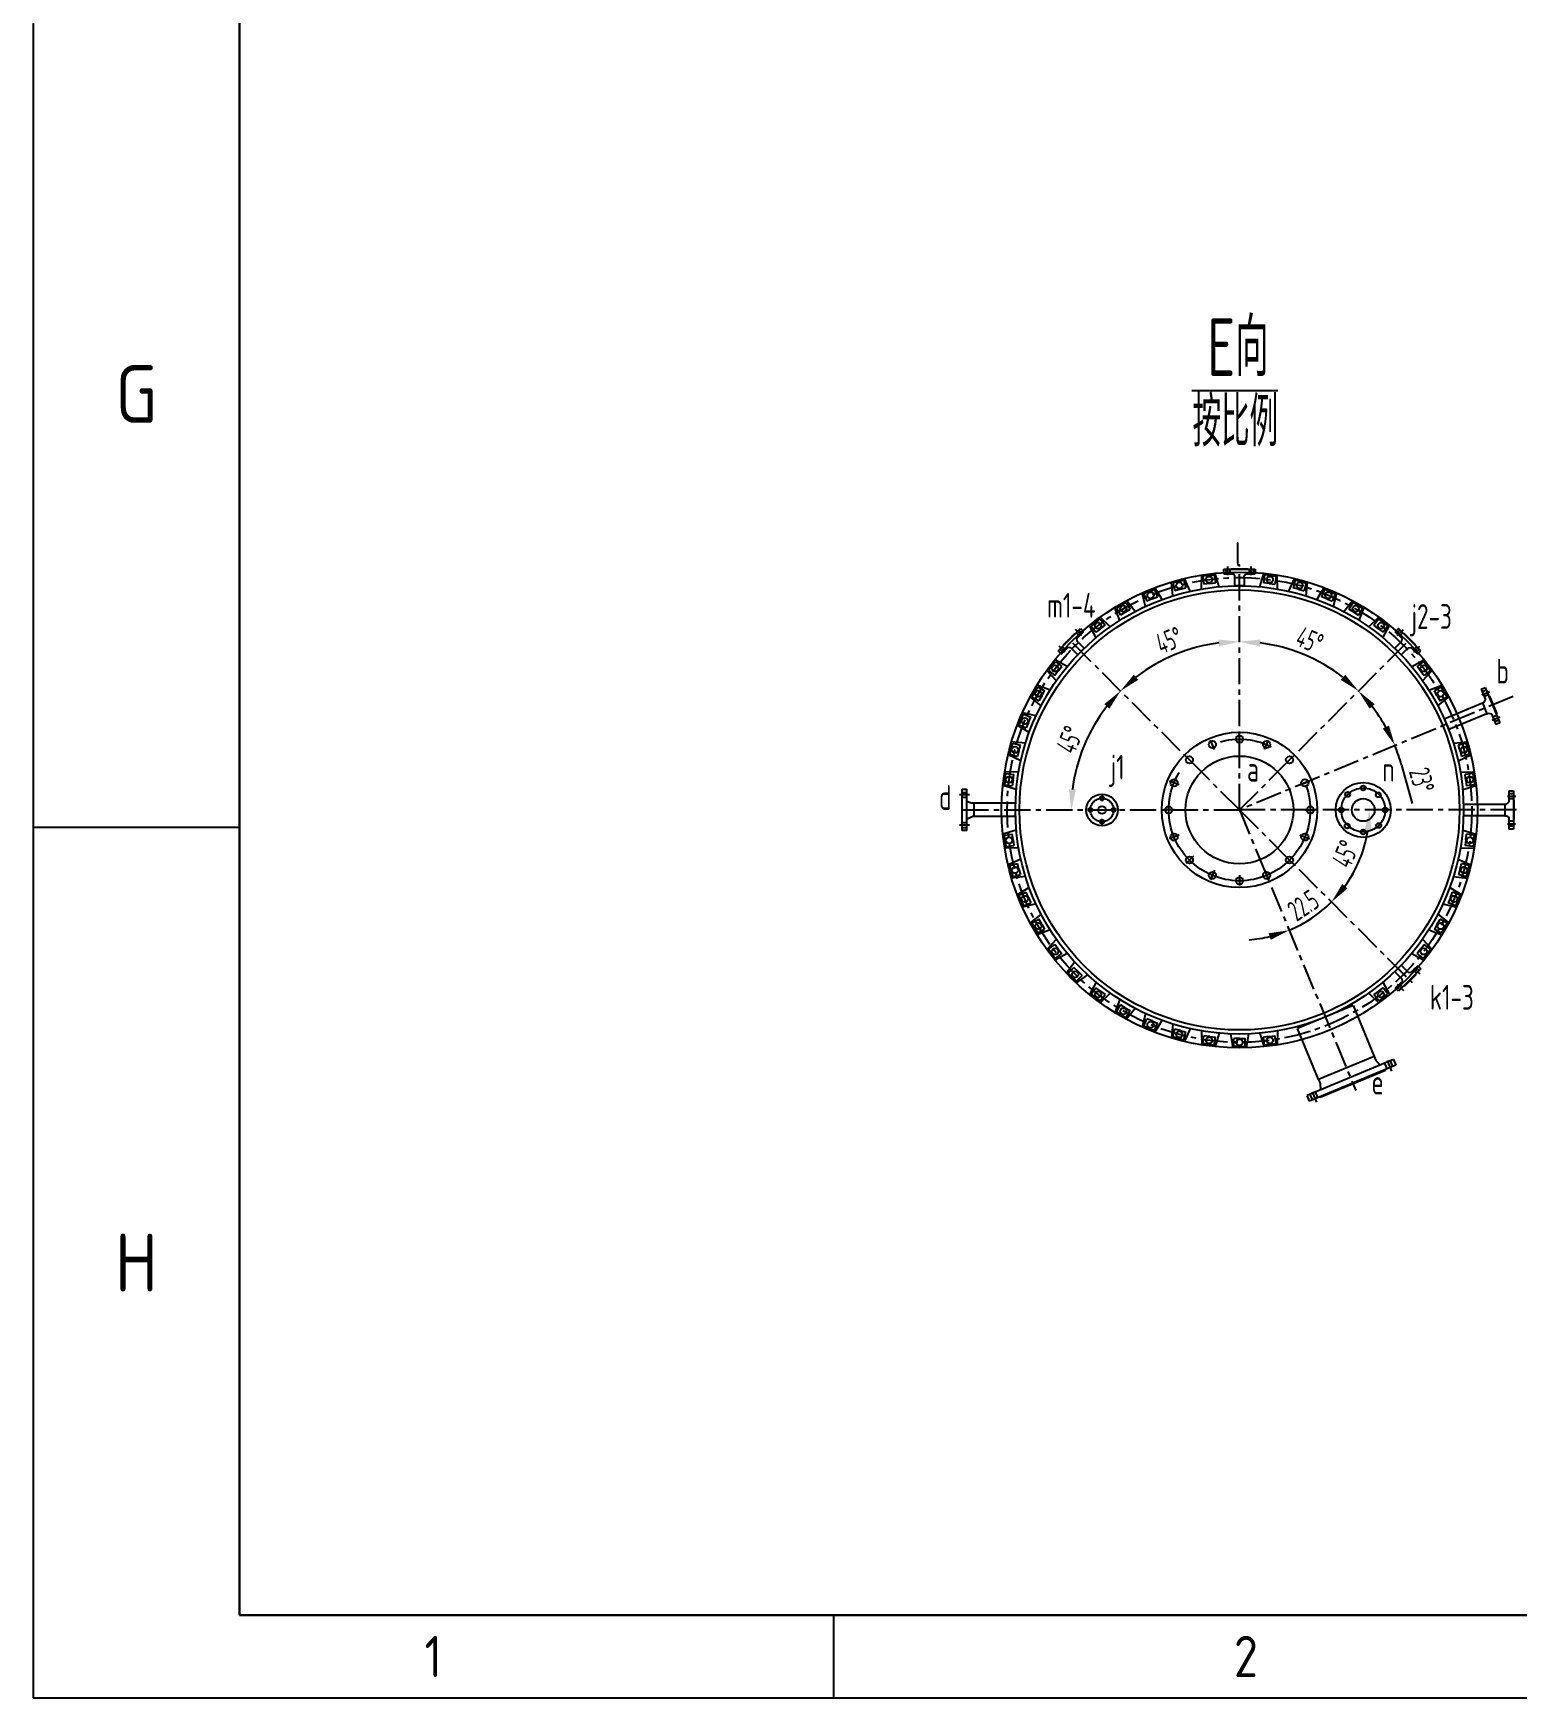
# Model space of a CAD drawing. Header units: millimetres. Extents: x -20118 to 11799, y -1891 to 39516.
# Drawn here: x -20118.3 to -19938.5, y 38675.5 to 38877.2 of the extents above; entities that cross this region are included whole.
import ezdxf

# ---------------------------------------------------------------- set-up
doc = ezdxf.new("R2010")
doc.units = ezdxf.units.MM
doc.linetypes.add('CENTER', pattern=[50.8, 31.75, -6.35, 6.35, -6.35])
doc.layers.add('1', color=130, linetype='Continuous')
doc.layers.add('点划线', color=20, linetype='CENTER')
doc.layers.add('内框', color=7, linetype='Continuous', lineweight=80)
doc.styles.add('10', font='gbenor.shx', dxfattribs={"height": 3, "bigfont": 'gbcbig.shx'})
doc.styles.add('6', font='gbenor.shx', dxfattribs={"width": 0.8, "height": 6, "bigfont": 'gbcbig.shx'})
doc.styles.add('7', font='gbenor.shx', dxfattribs={"width": 0.8, "height": 7, "bigfont": 'gbcbig.shx'})
doc.styles.get("Standard").update_dxf_attribs({"font": 'gbenor.shx', "width": 0.7, "bigfont": 'gbcbig.shx'})
doc.styles.add('表中的文字3', font='gbenor.shx', dxfattribs={"width": 0.8, "height": 3, "bigfont": 'gbcbig.shx'})
doc.dimstyles.new('NUBT3', dxfattribs={"dimtxt": 2.5, "dimasz": 2.5, "dimexe": 1.25, "dimexo": 0.625, "dimtad": 1, "dimdec": 1, "dimlfac": 10, "dimtxsty": 'Standard', "dimcen": 2.5, "dimadec": 0, "dimazin": 0, "dimtfac": 1, "dimtdec": 1, "dimtmove": 0, "dimatfit": 3, "dimfxl": 1, "dimarcsym": 0})

# ---------------------------------------------------------------- blocks, each defined once
blk = doc.blocks.new('*D185')
at = {"layer": '1', "color": 0, "lineweight": -2, "transparency": 16777216}
blk.add_arc((-19972.08, 38783.05), 20.39, 142.0284, 172.9716, dxfattribs=at)
at = {"layer": '1', "color": 0, "transparency": 16777216}
for points in [[(-19988.46, 38795.87), (-19987.84, 38795.32), (-19986.5, 38797.47)], [(-19991.9, 38785.52), (-19992.73, 38785.57), (-19992.47, 38783.05)]]:
    blk.add_solid(points, dxfattribs=at)
at = {"layer": 'Defpoints', "color": 0, "transparency": 16777216}
for p in [(-19992.65, 38803.62), (-19989.74, 38793.24), (-20005.67, 38783.05), (-19972.08, 38783.05), (-19972.08, 38783.05)]:
    blk.add_point(p, dxfattribs=at)
at = {"layer": '1', "color": 0, "transparency": 16777216, "insert": (-19992.65, 38791.57), "char_height": 2.5, "attachment_point": 5, "rotation": 67.5}
blk.add_mtext('45°', dxfattribs=at)
blk = doc.blocks.new('*D186')
at = {"layer": '1', "color": 0, "lineweight": -2, "transparency": 16777216}
blk.add_arc((-19972.08, 38783.05), 20.39, 97.0284, 127.9716, dxfattribs=at)
at = {"layer": '1', "color": 0, "transparency": 16777216}
for points in [[(-19974.6, 38803.7), (-19974.55, 38802.87), (-19972.08, 38803.44)], [(-19984.35, 38798.81), (-19984.9, 38799.43), (-19986.5, 38797.47)]]:
    blk.add_solid(points, dxfattribs=at)
at = {"layer": 'Defpoints', "color": 0, "transparency": 16777216}
for p in [(-19972.08, 38812.15), (-19992.65, 38803.62), (-19977.35, 38802.74), (-19972.08, 38783.05), (-19972.08, 38783.05)]:
    blk.add_point(p, dxfattribs=at)
at = {"layer": '1', "color": 0, "transparency": 16777216, "insert": (-19980.6, 38803.62), "char_height": 2.5, "attachment_point": 5, "rotation": 22.5}
blk.add_mtext('45°', dxfattribs=at)
blk = doc.blocks.new('*D187')
at = {"layer": '1', "color": 0, "lineweight": -2, "transparency": 16777216}
for start, end in [(324.0907, 333.1814), (292.5, 315), (274.3186, 283.4093)]:
    blk.add_arc((-19972.08, 38783.05), 15.77, start, end, dxfattribs=at)
at = {"layer": '1', "color": 0, "transparency": 16777216}
for points in [[(-19958.98, 38773.52), (-19959.62, 38774.07), (-19960.92, 38771.89)], [(-19968.55, 38768.1), (-19968.29, 38767.31), (-19966.04, 38768.47)]]:
    blk.add_solid(points, dxfattribs=at)
at = {"layer": 'Defpoints', "color": 0, "transparency": 16777216}
for p in [(-19972.08, 38783.05), (-19972.08, 38783.05), (-19964.19, 38769.39), (-19951.5, 38762.47), (-19957.98, 38749.03)]:
    blk.add_point(p, dxfattribs=at)
at = {"layer": '1', "color": 0, "transparency": 16777216, "insert": (-19964.35, 38771.49), "char_height": 2.5, "attachment_point": 5, "rotation": 33.75}
blk.add_mtext('22.5', dxfattribs=at)
blk = doc.blocks.new('*D188')
at = {"layer": '1', "color": 0, "lineweight": -2, "transparency": 16777216}
blk.add_arc((-19972.08, 38783.05), 15.77, 324.0907, 350.9093, dxfattribs=at)
at = {"layer": '1', "color": 0, "transparency": 16777216}
for points in [[(-19956.92, 38780.59), (-19956.09, 38780.52), (-19956.3, 38783.05)], [(-19958.98, 38773.52), (-19959.62, 38774.07), (-19960.92, 38771.89)]]:
    blk.add_solid(points, dxfattribs=at)
at = {"layer": 'Defpoints', "color": 0, "transparency": 16777216}
for p in [(-19972.08, 38783.05), (-19972.08, 38783.05), (-19938.48, 38783.05), (-19958.42, 38775.16), (-19951.5, 38762.47)]:
    blk.add_point(p, dxfattribs=at)
at = {"layer": '1', "color": 0, "transparency": 16777216, "insert": (-19959.24, 38777.73), "char_height": 2.5, "attachment_point": 5, "rotation": 67.5}
blk.add_mtext('45°', dxfattribs=at)
blk = doc.blocks.new('*D189')
at = {"layer": '1', "color": 0, "lineweight": -2, "transparency": 16777216}
blk.add_arc((-19972.08, 38783.05), 20.39, 52.0284, 82.9716, dxfattribs=at)
at = {"layer": '1', "color": 0, "transparency": 16777216}
for points in [[(-19969.61, 38802.87), (-19969.55, 38803.7), (-19972.08, 38803.44)], [(-19959.25, 38799.43), (-19959.8, 38798.81), (-19957.66, 38797.47)]]:
    blk.add_solid(points, dxfattribs=at)
at = {"layer": 'Defpoints', "color": 0, "transparency": 16777216}
for p in [(-19972.08, 38812.15), (-19951.5, 38803.62), (-19961.88, 38800.71), (-19972.08, 38783.05), (-19972.08, 38783.05)]:
    blk.add_point(p, dxfattribs=at)
at = {"layer": '1', "color": 0, "transparency": 16777216, "insert": (-19963.55, 38803.62), "char_height": 2.5, "attachment_point": 5, "rotation": 337.5}
blk.add_mtext('45°', dxfattribs=at)
blk = doc.blocks.new('*D190')
at = {"layer": '1', "color": 0, "lineweight": -2, "transparency": 16777216}
blk.add_line((-19952.42, 38788.49), (-19951.13, 38783.82), dxfattribs=at)
for start, end in [(29.5284, 37.9716), (15.4716, 22.5)]:
    blk.add_arc((-19972.08, 38783.05), 20.39, start, end, dxfattribs=at)
at = {"layer": '1', "color": 0, "transparency": 16777216}
for points in [[(-19956.31, 38795.32), (-19955.69, 38795.87), (-19957.66, 38797.47)], [(-19953.96, 38793.28), (-19954.71, 38792.91), (-19953.23, 38790.85)]]:
    blk.add_solid(points, dxfattribs=at)
at = {"layer": 'Defpoints', "color": 0, "transparency": 16777216}
for p in [(-19951.5, 38803.62), (-19938.91, 38796.78), (-19955.9, 38795.46), (-19972.08, 38783.05), (-19972.08, 38783.05)]:
    blk.add_point(p, dxfattribs=at)
at = {"layer": '1', "color": 0, "transparency": 16777216, "insert": (-19949.97, 38786.65), "char_height": 2.5, "attachment_point": 5, "rotation": 285.4716}
blk.add_mtext('23°', dxfattribs=at)

msp = doc.modelspace()

# ---------------------------------------------------------------- linework, layer by layer
for p, q in [((-20118.2964, 39516.4563), (-20118.2964, 38675.4563)), ((-19977.8601, 38833.8773), (-19967.4146, 38833.8773)), ((-19980.1534, 38808.9843), (-19980.3241, 38810.6685)), ((-19979.4907, 38810.7201), (-19980.162, 38810.5402)), ((-19980.162, 38810.5402), (-19979.9118, 38809.6065)), ((-19979.4907, 38810.7201), (-19978.8193, 38810.9)), ((-19978.8193, 38810.9), (-19978.5691, 38809.9663)), ((-19978.0488, 38809.5482), (-19978.7431, 38811.0921)), ((-19976.6987, 38809.8167), (-19976.6481, 38811.5088)), ((-19975.8151, 38811.4512), (-19976.5042, 38811.3605)), ((-19976.5042, 38811.3605), (-19976.378, 38810.4021)), ((-19975.6889, 38810.4928), (-19976.378, 38810.4021)), ((-19975.8151, 38811.4512), (-19975.126, 38811.5419)), ((-19975.6889, 38810.4928), (-19974.9998, 38810.5835)), ((-19975.126, 38811.5419), (-19974.9998, 38810.5835)), ((-19974.5385, 38810.1011), (-19975.0254, 38811.7225)), ((-19973.9922, 38811.6797), (-19973.9922, 38812.213)), ((-19973.9922, 38812.213), (-19970.1588, 38812.213)), ((-19973.9922, 38811.6797), (-19972.8422, 38811.6797)), ((-19973.7255, 38812.213), (-19973.7255, 38811.6797)), ((-19973.2588, 38812.213), (-19973.2588, 38811.6797)), ((-19973.0755, 38812.213), (-19973.0755, 38812.2797)), ((-19973.0755, 38812.2797), (-19971.0755, 38812.2797)), ((-19972.6372, 38811.413), (-19972.8422, 38811.6797)), ((-19972.6372, 38811.213), (-19972.6372, 38811.413)), ((-19972.6372, 38810.213), (-19972.6372, 38811.213)), ((-19972.6372, 38811.213), (-19971.5138, 38811.213)), ((-19971.5138, 38811.413), (-19971.3088, 38811.6797)), ((-19971.5138, 38811.213), (-19971.5138, 38811.413)), ((-19971.5138, 38811.213), (-19971.5138, 38810.213)), ((-19971.3088, 38811.6797), (-19970.1588, 38811.6797)), ((-19971.0755, 38812.2797), (-19971.0755, 38812.213)), ((-19970.8922, 38812.213), (-19970.8922, 38811.6797)), ((-19970.4255, 38812.213), (-19970.4255, 38811.6797)), ((-19970.1588, 38812.213), (-19970.1588, 38811.6797)), ((-19969.6125, 38810.1011), (-19969.1256, 38811.7225)), ((-19969.025, 38811.5419), (-19969.1512, 38810.5835)), ((-19968.4621, 38810.4928), (-19969.1512, 38810.5835)), ((-19968.3359, 38811.4512), (-19969.025, 38811.5419)), ((-19968.4621, 38810.4928), (-19967.773, 38810.4021)), ((-19968.3359, 38811.4512), (-19967.6468, 38811.3605)), ((-19967.6468, 38811.3605), (-19967.773, 38810.4021)), ((-19967.4523, 38809.8167), (-19967.5029, 38811.5088)), ((-19966.1022, 38809.5482), (-19965.4079, 38811.0921)), ((-19965.3317, 38810.9), (-19965.5819, 38809.9663)), ((-19964.6603, 38810.7201), (-19965.3317, 38810.9)), ((-19964.6603, 38810.7201), (-19963.989, 38810.5402)), ((-19963.989, 38810.5402), (-19964.2392, 38809.6065)), ((-19963.9976, 38808.9843), (-19963.827, 38810.6685)), ((-19984.7045, 38807.0991), (-19985.7747, 38808.4108)), ((-19983.4698, 38807.708), (-19983.8589, 38809.3555)), ((-19983.0394, 38809.5155), (-19983.6815, 38809.2495)), ((-19983.6815, 38809.2495), (-19983.3116, 38808.3564)), ((-19982.6695, 38808.6224), (-19983.3116, 38808.3564)), ((-19983.0394, 38809.5155), (-19982.3973, 38809.7815)), ((-19982.6695, 38808.6224), (-19982.0273, 38808.8884)), ((-19982.3973, 38809.7815), (-19982.0273, 38808.8884)), ((-19981.4569, 38808.5418), (-19982.3468, 38809.9819)), ((-19979.2405, 38809.7864), (-19979.9118, 38809.6065)), ((-19979.2405, 38809.7864), (-19978.5691, 38809.9663)), ((-19971.5138, 38810.213), (-19972.6372, 38810.213)), ((-19964.9105, 38809.7864), (-19965.5819, 38809.9663)), ((-19964.9105, 38809.7864), (-19964.2392, 38809.6065)), ((-19962.6941, 38808.5418), (-19961.8042, 38809.9819)), ((-19961.7538, 38809.7815), (-19962.1237, 38808.8884)), ((-19961.4816, 38808.6224), (-19962.1237, 38808.8884)), ((-19961.1116, 38809.5155), (-19961.7538, 38809.7815)), ((-19961.4816, 38808.6224), (-19960.8394, 38808.3564)), ((-19961.1116, 38809.5155), (-19960.4695, 38809.2495)), ((-19960.4695, 38809.2495), (-19960.8394, 38808.3564)), ((-19960.6812, 38807.708), (-19960.2921, 38809.3555)), ((-19959.4465, 38807.0991), (-19958.3763, 38808.4108)), ((-19987.736, 38805.2449), (-19988.9682, 38806.4057)), ((-19986.5914, 38806.0097), (-19987.1921, 38807.5924)), ((-19986.4005, 38807.858), (-19987.0024, 38807.5104)), ((-19987.0024, 38807.5104), (-19986.5191, 38806.6733)), ((-19985.9172, 38807.0208), (-19986.5191, 38806.6733)), ((-19986.4005, 38807.858), (-19985.7986, 38808.2055)), ((-19985.9172, 38807.0208), (-19985.3153, 38807.3683)), ((-19985.7986, 38808.2055), (-19985.3153, 38807.3683)), ((-19958.3524, 38808.2055), (-19958.8358, 38807.3683)), ((-19958.2338, 38807.0208), (-19958.8358, 38807.3683)), ((-19957.7505, 38807.858), (-19958.3524, 38808.2055)), ((-19958.2338, 38807.0208), (-19957.6319, 38806.6733)), ((-19957.7505, 38807.858), (-19957.1486, 38807.5104)), ((-19957.1486, 38807.5104), (-19957.6319, 38806.6733)), ((-19957.5597, 38806.0097), (-19956.9589, 38807.5924)), ((-19956.4151, 38805.2449), (-19955.1828, 38806.4057)), ((-19994.0547, 38802.315), (-19991.3442, 38805.0256)), ((-19993.4537, 38803.0103), (-19992.0395, 38804.4245)), ((-19992.0395, 38804.4245), (-19991.9924, 38804.3774)), ((-19991.8627, 38804.507), (-19991.4856, 38804.1299)), ((-19991.7802, 38803.8353), (-19990.967, 38804.6484)), ((-19991.5327, 38804.837), (-19991.1556, 38804.4599)), ((-19991.3442, 38805.0256), (-19990.967, 38804.6484)), ((-19989.4645, 38803.9186), (-19990.2667, 38805.4093)), ((-19989.5165, 38805.7759), (-19990.0679, 38805.3528)), ((-19990.0679, 38805.3528), (-19989.4795, 38804.5859)), ((-19989.5165, 38805.7759), (-19988.9651, 38806.199)), ((-19988.9281, 38805.009), (-19989.4795, 38804.5859)), ((-19988.9651, 38806.199), (-19988.3766, 38805.4321)), ((-19988.9281, 38805.009), (-19988.3766, 38805.4321)), ((-19955.1859, 38806.199), (-19955.7744, 38805.4321)), ((-19955.223, 38805.009), (-19955.7744, 38805.4321)), ((-19955.223, 38805.009), (-19954.6716, 38804.5859)), ((-19954.6345, 38805.7759), (-19955.1859, 38806.199)), ((-19954.6865, 38803.9186), (-19953.8843, 38805.4093)), ((-19954.0831, 38805.3528), (-19954.6716, 38804.5859)), ((-19954.6345, 38805.7759), (-19954.0831, 38805.3528)), ((-19952.8068, 38805.0256), (-19953.184, 38804.6484)), ((-19952.3708, 38803.8353), (-19953.184, 38804.6484)), ((-19952.6183, 38804.837), (-19952.9954, 38804.4599)), ((-19950.0963, 38802.315), (-19952.8068, 38805.0256)), ((-19952.2883, 38804.507), (-19952.6654, 38804.1299)), ((-19952.1115, 38804.4245), (-19952.1587, 38804.3774)), ((-19950.6973, 38803.0103), (-19952.1115, 38804.4245)), ((-19993.6776, 38801.9379), (-19994.0547, 38802.315)), ((-19993.8662, 38802.5035), (-19993.4891, 38802.1264)), ((-19993.6776, 38801.9379), (-19992.8644, 38802.751)), ((-19993.5362, 38802.8335), (-19993.1591, 38802.4564)), ((-19993.4066, 38802.9632), (-19993.4537, 38803.0103)), ((-19992.5309, 38802.7074), (-19992.8644, 38802.751)), ((-19992.3895, 38802.566), (-19992.5309, 38802.7074)), ((-19992.3895, 38802.566), (-19991.5952, 38803.3603)), ((-19991.6824, 38801.8589), (-19992.3895, 38802.566)), ((-19991.7366, 38803.5017), (-19991.7802, 38803.8353)), ((-19991.5952, 38803.3603), (-19991.7366, 38803.5017)), ((-19990.8881, 38802.6532), (-19991.6824, 38801.8589)), ((-19991.5952, 38803.3603), (-19990.8881, 38802.6532)), ((-19952.5558, 38803.3603), (-19953.2629, 38802.6532)), ((-19953.2629, 38802.6532), (-19952.4686, 38801.8589)), ((-19952.5558, 38803.3603), (-19952.4144, 38803.5017)), ((-19951.7615, 38802.566), (-19952.5558, 38803.3603)), ((-19952.4686, 38801.8589), (-19951.7615, 38802.566)), ((-19952.4144, 38803.5017), (-19952.3708, 38803.8353)), ((-19951.7615, 38802.566), (-19951.6201, 38802.7074)), ((-19951.6201, 38802.7074), (-19951.2866, 38802.751)), ((-19950.4734, 38801.9379), (-19951.2866, 38802.751)), ((-19950.6148, 38802.8335), (-19950.9919, 38802.4564)), ((-19950.7445, 38802.9632), (-19950.6973, 38803.0103)), ((-19950.2848, 38802.5035), (-19950.662, 38802.1264)), ((-19950.4734, 38801.9379), (-19950.0963, 38802.315)), ((-19994.8051, 38800.4873), (-19995.2282, 38799.9359)), ((-19994.8051, 38800.4873), (-19994.382, 38801.0387)), ((-19992.9478, 38800.4353), (-19994.4385, 38801.2375)), ((-19994.382, 38801.0387), (-19993.6151, 38800.4503)), ((-19994.0382, 38799.8989), (-19993.6151, 38800.4503)), ((-19951.2033, 38800.4353), (-19949.7125, 38801.2375)), ((-19949.769, 38801.0387), (-19950.536, 38800.4503)), ((-19950.1128, 38799.8989), (-19950.536, 38800.4503)), ((-19949.3459, 38800.4873), (-19949.769, 38801.0387)), ((-19949.3459, 38800.4873), (-19948.9228, 38799.9359)), ((-19994.2741, 38798.7068), (-19995.4348, 38799.9391)), ((-19995.2282, 38799.9359), (-19994.4613, 38799.3475)), ((-19994.0382, 38799.8989), (-19994.4613, 38799.3475)), ((-19950.1128, 38799.8989), (-19949.6897, 38799.3475)), ((-19949.8769, 38798.7068), (-19948.7162, 38799.9391)), ((-19948.9228, 38799.9359), (-19949.6897, 38799.3475)), ((-19996.1283, 38795.6753), (-19997.4399, 38796.7455)), ((-19996.8871, 38797.3713), (-19997.2347, 38796.7694)), ((-19997.2347, 38796.7694), (-19996.3975, 38796.2861)), ((-19996.8871, 38797.3713), (-19996.5396, 38797.9732)), ((-19995.0389, 38797.5622), (-19996.6216, 38798.163)), ((-19996.5396, 38797.9732), (-19995.7025, 38797.4899)), ((-19996.05, 38796.888), (-19996.3975, 38796.2861)), ((-19996.05, 38796.888), (-19995.7025, 38797.4899)), ((-19949.1121, 38797.5622), (-19947.5294, 38798.163)), ((-19947.6114, 38797.9732), (-19948.4486, 38797.4899)), ((-19948.101, 38796.888), (-19948.4486, 38797.4899)), ((-19948.101, 38796.888), (-19947.7535, 38796.2861)), ((-19948.0227, 38795.6753), (-19946.7111, 38796.7455)), ((-19946.9164, 38796.7694), (-19947.7535, 38796.2861)), ((-19947.2639, 38797.3713), (-19947.6114, 38797.9732)), ((-19947.2639, 38797.3713), (-19946.9164, 38796.7694)), ((-19942.7884, 38797.703), (-19942.2956, 38797.9071)), ((-19942.7884, 38797.703), (-19942.2526, 38796.4096)), ((-19942.1553, 38797.5684), (-19942.6481, 38797.3643)), ((-19942.443, 38796.0854), (-19942.2526, 38796.4096)), ((-19941.9257, 38797.0141), (-19942.4184, 38796.81)), ((-19942.2956, 38797.9071), (-19940.5098, 38793.5957)), ((-19941.8492, 38796.8293), (-19941.7876, 38796.8548)), ((-19941.7876, 38796.8548), (-19940.8947, 38794.6991)), ((-19998.5447, 38794.0102), (-19998.2787, 38794.6523)), ((-19996.7372, 38794.4407), (-19998.3847, 38794.8297)), ((-19998.2787, 38794.6523), (-19997.3856, 38794.2824)), ((-19997.6516, 38793.6403), (-19997.3856, 38794.2824)), ((-19947.2472, 38794.0954), (-19942.6278, 38796.0089)), ((-19942.087, 38794.7031), (-19946.7064, 38792.7897)), ((-19942.6278, 38796.0089), (-19942.443, 38796.0854)), ((-19942.6278, 38796.0089), (-19942.087, 38794.7031)), ((-19942.087, 38794.7031), (-19941.9022, 38794.7796)), ((-19941.9022, 38794.7796), (-19941.5383, 38794.685)), ((-19941.5383, 38794.685), (-19941.0025, 38793.3916)), ((-19940.8797, 38794.4888), (-19941.3724, 38794.2847)), ((-19940.8947, 38794.6991), (-19940.9562, 38794.6736)), ((-19997.5709, 38792.4277), (-19999.0111, 38793.3176)), ((-19998.5447, 38794.0102), (-19998.8106, 38793.3681)), ((-19998.8106, 38793.3681), (-19997.9176, 38792.9982)), ((-19997.6516, 38793.6403), (-19997.9176, 38792.9982)), ((-19972.0755, 38790.9588), (-19972.0755, 38792.2129)), ((-19947.2472, 38794.0954), (-19946.7064, 38792.7897)), ((-19940.6501, 38793.9345), (-19941.1428, 38793.7304)), ((-19940.5098, 38793.5957), (-19941.0025, 38793.3916)), ((-19999.7493, 38790.4615), (-19999.9292, 38789.7901)), ((-19999.7493, 38790.4615), (-19999.5694, 38791.1328)), ((-19998.0134, 38791.1242), (-19999.6977, 38791.2949)), ((-19999.5694, 38791.1328), (-19998.6357, 38790.8827)), ((-19998.8156, 38790.2113), (-19998.9954, 38789.54)), ((-19998.8156, 38790.2113), (-19998.6357, 38790.8827)), ((-19946.1376, 38791.1242), (-19944.4533, 38791.2949)), ((-19944.5816, 38791.1328), (-19945.5154, 38790.8827)), ((-19945.3355, 38790.2113), (-19945.5154, 38790.8827)), ((-19945.3355, 38790.2113), (-19945.1556, 38789.54)), ((-19944.4017, 38790.4615), (-19944.5816, 38791.1328)), ((-19944.4017, 38790.4615), (-19944.2218, 38789.7901)), ((-19998.5773, 38789.0197), (-20000.1213, 38789.714)), ((-19999.9292, 38789.7901), (-19998.9954, 38789.54)), ((-19945.5737, 38789.0197), (-19944.0297, 38789.714)), ((-19944.2218, 38789.7901), (-19945.1556, 38789.54)), ((-20000.4804, 38786.7859), (-20000.5711, 38786.0968)), ((-19998.8459, 38787.6695), (-20000.538, 38787.6189)), ((-20000.4804, 38786.7859), (-20000.3897, 38787.475)), ((-20000.3897, 38787.475), (-19999.4313, 38787.3488)), ((-19999.522, 38786.6597), (-19999.6127, 38785.9706)), ((-19999.522, 38786.6597), (-19999.4313, 38787.3488)), ((-19945.3051, 38787.6695), (-19943.613, 38787.6189)), ((-19943.7613, 38787.475), (-19944.7197, 38787.3488)), ((-19944.629, 38786.6597), (-19944.7197, 38787.3488)), ((-19944.629, 38786.6597), (-19944.5383, 38785.9706)), ((-19943.6706, 38786.7859), (-19943.7613, 38787.475)), ((-19943.6706, 38786.7859), (-19943.5799, 38786.0968)), ((-20005.6755, 38784.3797), (-20005.7422, 38784.3797)), ((-20005.7422, 38784.3797), (-20005.7422, 38781.713)), ((-20005.6755, 38780.5463), (-20005.6755, 38785.5463)), ((-20005.6755, 38785.5463), (-20005.1422, 38785.5463)), ((-20005.6755, 38785.1797), (-20005.1422, 38785.1797)), ((-20005.6755, 38784.5797), (-20005.1422, 38784.5797)), ((-20005.1422, 38780.5463), (-20005.1422, 38785.5463)), ((-20005.1422, 38784.113), (-20004.4755, 38783.8513)), ((-19999.1303, 38785.5094), (-20000.7517, 38785.9962)), ((-20000.5711, 38786.0968), (-19999.6127, 38785.9706)), ((-19988.7422, 38784.7963), (-19988.7422, 38784.1297)), ((-19945.0207, 38785.5094), (-19943.3994, 38785.9962)), ((-19943.5799, 38786.0968), (-19944.5383, 38785.9706)), ((-19939.4088, 38785.3797), (-19939.4088, 38783.9797)), ((-19939.4088, 38785.3797), (-19938.8755, 38785.3797)), ((-19938.8755, 38785.013), (-19939.4088, 38785.013)), ((-19938.8755, 38784.413), (-19939.4088, 38784.413)), ((-19938.8755, 38785.3797), (-19938.8755, 38780.713)), ((-19938.8755, 38784.213), (-19938.8088, 38784.213)), ((-19938.8088, 38784.213), (-19938.8088, 38781.8797)), ((-20005.1422, 38781.9797), (-20004.4755, 38782.2413)), ((-20004.2422, 38783.8513), (-20004.4755, 38783.8513)), ((-20004.2422, 38782.2413), (-20004.4755, 38782.2413)), ((-19999.2422, 38783.8513), (-20004.2422, 38783.8513)), ((-20004.2422, 38782.2413), (-20004.2422, 38783.8513)), ((-19999.2422, 38782.2413), (-20004.2422, 38782.2413)), ((-19990.4922, 38783.0463), (-19989.8255, 38783.0463)), ((-19986.9922, 38783.0463), (-19987.6588, 38783.0463)), ((-19944.9088, 38783.753), (-19939.9088, 38783.753)), ((-19939.9088, 38782.3397), (-19944.9088, 38782.3397)), ((-19939.9088, 38783.753), (-19939.7088, 38783.753)), ((-19939.9088, 38783.753), (-19939.9088, 38782.3397)), ((-19939.9088, 38782.3397), (-19939.7088, 38782.3397)), ((-19939.7088, 38783.753), (-19939.4088, 38783.9797)), ((-19939.7088, 38782.3397), (-19939.4088, 38782.113)), ((-19939.4088, 38782.113), (-19939.4088, 38780.713)), ((-20005.7422, 38781.713), (-20005.6755, 38781.713)), ((-20005.6755, 38781.513), (-20005.1422, 38781.513)), ((-20005.6755, 38780.913), (-20005.1422, 38780.913)), ((-20005.1422, 38780.5463), (-20005.6755, 38780.5463)), ((-19999.1303, 38780.5833), (-20000.7517, 38780.0965)), ((-20000.5711, 38779.9958), (-19999.6127, 38780.122)), ((-19999.522, 38779.4329), (-19999.6127, 38780.122)), ((-19988.7422, 38781.2963), (-19988.7422, 38781.963)), ((-19945.0207, 38780.5833), (-19943.3994, 38780.0965)), ((-19944.629, 38779.4329), (-19944.5383, 38780.122)), ((-19943.5799, 38779.9958), (-19944.5383, 38780.122)), ((-19938.8755, 38781.6797), (-19939.4088, 38781.6797)), ((-19938.8755, 38781.0797), (-19939.4088, 38781.0797)), ((-19938.8755, 38780.713), (-19939.4088, 38780.713)), ((-19938.8088, 38781.8797), (-19938.8755, 38781.8797)), ((-20000.4804, 38779.3068), (-20000.5711, 38779.9958)), ((-19998.8459, 38778.4231), (-20000.538, 38778.4738)), ((-20000.4804, 38779.3068), (-20000.3897, 38778.6177)), ((-20000.3897, 38778.6177), (-19999.4313, 38778.7438)), ((-19999.522, 38779.4329), (-19999.4313, 38778.7438)), ((-19945.3051, 38778.4231), (-19943.613, 38778.4738)), ((-19944.629, 38779.4329), (-19944.7197, 38778.7438)), ((-19943.7613, 38778.6177), (-19944.7197, 38778.7438)), ((-19943.6706, 38779.3068), (-19943.7613, 38778.6177)), ((-19943.6706, 38779.3068), (-19943.5799, 38779.9958)), ((-19998.5773, 38777.073), (-20000.1213, 38776.3787)), ((-19999.9292, 38776.3025), (-19998.9954, 38776.5527)), ((-19999.7493, 38775.6312), (-19999.9292, 38776.3025)), ((-19998.8156, 38775.8814), (-19998.9954, 38776.5527)), ((-19945.5737, 38777.073), (-19944.0297, 38776.3787)), ((-19945.3355, 38775.8814), (-19945.1556, 38776.5527)), ((-19944.2218, 38776.3025), (-19945.1556, 38776.5527)), ((-19944.4017, 38775.6312), (-19944.2218, 38776.3025)), ((-19999.7493, 38775.6312), (-19999.5694, 38774.9598)), ((-19998.0134, 38774.9685), (-19999.6977, 38774.7978)), ((-19999.5694, 38774.9598), (-19998.6357, 38775.21)), ((-19998.8156, 38775.8814), (-19998.6357, 38775.21)), ((-19972.0755, 38775.1338), (-19972.0755, 38773.8798)), ((-19946.1376, 38774.9685), (-19944.4533, 38774.7978)), ((-19945.3355, 38775.8814), (-19945.5154, 38775.21)), ((-19944.5816, 38774.9598), (-19945.5154, 38775.21)), ((-19944.4017, 38775.6312), (-19944.5816, 38774.9598)), ((-19997.5709, 38773.6649), (-19999.0111, 38772.775)), ((-19998.8106, 38772.7246), (-19997.9176, 38773.0945)), ((-19998.5447, 38772.0824), (-19998.8106, 38772.7246)), ((-19998.5447, 38772.0824), (-19998.2787, 38771.4403)), ((-19997.6516, 38772.4524), (-19997.9176, 38773.0945)), ((-19997.6516, 38772.4524), (-19997.3856, 38771.8102)), ((-19946.4994, 38772.4524), (-19946.7654, 38771.8102)), ((-19946.5801, 38773.6649), (-19945.14, 38772.775)), ((-19946.4994, 38772.4524), (-19946.2335, 38773.0945)), ((-19945.3404, 38772.7246), (-19946.2335, 38773.0945)), ((-19945.6064, 38772.0824), (-19945.8723, 38771.4403)), ((-19945.6064, 38772.0824), (-19945.3404, 38772.7246)), ((-19996.7372, 38771.652), (-19998.3847, 38771.2629)), ((-19998.2787, 38771.4403), (-19997.3856, 38771.8102)), ((-19996.1283, 38770.4174), (-19997.4399, 38769.3471)), ((-19948.0227, 38770.4174), (-19946.7111, 38769.3471)), ((-19947.4139, 38771.652), (-19945.7663, 38771.2629)), ((-19945.8723, 38771.4403), (-19946.7654, 38771.8102)), ((-19997.2347, 38769.3232), (-19996.3975, 38769.8066)), ((-19996.8871, 38768.7213), (-19997.2347, 38769.3232)), ((-19996.8871, 38768.7213), (-19996.5396, 38768.1194)), ((-19995.0389, 38768.5305), (-19996.6216, 38767.9297)), ((-19996.5396, 38768.1194), (-19995.7025, 38768.6027)), ((-19996.05, 38769.2047), (-19996.3975, 38769.8066)), ((-19996.05, 38769.2047), (-19995.7025, 38768.6027)), ((-19949.1121, 38768.5305), (-19947.5294, 38767.9297)), ((-19948.101, 38769.2047), (-19948.4486, 38768.6027)), ((-19947.6114, 38768.1194), (-19948.4486, 38768.6027)), ((-19948.101, 38769.2047), (-19947.7535, 38769.8066)), ((-19946.9164, 38769.3232), (-19947.7535, 38769.8066)), ((-19947.2639, 38768.7213), (-19947.6114, 38768.1194)), ((-19947.2639, 38768.7213), (-19946.9164, 38769.3232)), ((-19994.2741, 38767.3859), (-19995.4348, 38766.1536)), ((-19995.2282, 38766.1567), (-19994.4613, 38766.7452)), ((-19994.8051, 38765.6053), (-19995.2282, 38766.1567)), ((-19994.0382, 38766.1938), (-19994.4613, 38766.7452)), ((-19994.0382, 38766.1938), (-19993.6151, 38765.6424)), ((-19950.1128, 38766.1938), (-19950.536, 38765.6424)), ((-19950.1128, 38766.1938), (-19949.6897, 38766.7452)), ((-19949.8769, 38767.3859), (-19948.7162, 38766.1536)), ((-19948.9228, 38766.1567), (-19949.6897, 38766.7452)), ((-19949.3459, 38765.6053), (-19948.9228, 38766.1567)), ((-19994.8051, 38765.6053), (-19994.382, 38765.0539)), ((-19992.9478, 38765.6573), (-19994.4385, 38764.8551)), ((-19994.382, 38765.0539), (-19993.6151, 38765.6424)), ((-19992.0401, 38764.6224), (-19993.0301, 38763.2491)), ((-19992.8256, 38763.2792), (-19992.142, 38763.9627)), ((-19991.6506, 38763.4713), (-19992.142, 38763.9627)), ((-19953.2629, 38763.4394), (-19952.4686, 38764.2338)), ((-19952.4686, 38764.2338), (-19951.7615, 38763.5266)), ((-19950.4734, 38764.1548), (-19951.2866, 38763.3416)), ((-19951.2033, 38765.6573), (-19949.7125, 38764.8551)), ((-19950.2848, 38763.5891), (-19950.662, 38763.9662)), ((-19949.769, 38765.0539), (-19950.536, 38765.6424)), ((-19950.4734, 38764.1548), (-19950.0963, 38763.7777)), ((-19949.3459, 38765.6053), (-19949.769, 38765.0539)), ((-19992.3341, 38762.7877), (-19992.8256, 38763.2792)), ((-19992.3341, 38762.7877), (-19991.8427, 38762.2963)), ((-19990.4995, 38763.0817), (-19991.8727, 38762.0918)), ((-19991.8427, 38762.2963), (-19991.1591, 38762.9798)), ((-19991.6506, 38763.4713), (-19991.1591, 38762.9798)), ((-19989.4645, 38762.1741), (-19990.2667, 38760.6834)), ((-19954.6865, 38762.1741), (-19953.8843, 38760.6834)), ((-19952.5558, 38762.7323), (-19953.2629, 38763.4394)), ((-19952.3708, 38762.2574), (-19953.184, 38761.4442)), ((-19950.0963, 38763.7777), (-19952.8068, 38761.0671)), ((-19952.2883, 38761.5856), (-19952.6654, 38761.9628)), ((-19951.7615, 38763.5266), (-19952.5558, 38762.7323)), ((-19952.5558, 38762.7323), (-19952.4144, 38762.5909)), ((-19952.4144, 38762.5909), (-19952.3708, 38762.2574)), ((-19950.6973, 38763.0823), (-19952.1115, 38761.6681)), ((-19951.7615, 38763.5266), (-19951.6201, 38763.3852)), ((-19951.6201, 38763.3852), (-19951.2866, 38763.3416)), ((-19950.6148, 38763.2591), (-19950.9919, 38763.6362)), ((-19950.7445, 38763.1295), (-19950.6973, 38763.0823)), ((-19990.0679, 38760.7399), (-19989.4795, 38761.5068)), ((-19989.5165, 38760.3168), (-19990.0679, 38760.7399)), ((-19989.5165, 38760.3168), (-19988.9651, 38759.8936)), ((-19988.9281, 38761.0837), (-19989.4795, 38761.5068)), ((-19987.736, 38760.8477), (-19988.9682, 38759.687)), ((-19988.9651, 38759.8936), (-19988.3766, 38760.6606)), ((-19988.9281, 38761.0837), (-19988.3766, 38760.6606)), ((-19986.5914, 38760.0829), (-19987.1921, 38758.5002)), ((-19956.4151, 38760.8477), (-19955.1828, 38759.687)), ((-19955.223, 38761.0837), (-19955.7744, 38760.6606)), ((-19955.1859, 38759.8936), (-19955.7744, 38760.6606)), ((-19955.223, 38761.0837), (-19954.6716, 38761.5068)), ((-19954.6345, 38760.3168), (-19955.1859, 38759.8936)), ((-19954.0831, 38760.7399), (-19954.6716, 38761.5068)), ((-19954.6345, 38760.3168), (-19954.0831, 38760.7399)), ((-19952.8068, 38761.0671), (-19953.184, 38761.4442)), ((-19952.6183, 38761.2557), (-19952.9954, 38761.6328)), ((-19952.1115, 38761.6681), (-19952.1587, 38761.7153)), ((-19987.0024, 38758.5822), (-19986.5191, 38759.4194)), ((-19986.4005, 38758.2347), (-19987.0024, 38758.5822)), ((-19985.9172, 38759.0719), (-19986.5191, 38759.4194)), ((-19986.4005, 38758.2347), (-19985.7986, 38757.8872)), ((-19985.9172, 38759.0719), (-19985.3153, 38758.7243)), ((-19985.7986, 38757.8872), (-19985.3153, 38758.7243)), ((-19984.7045, 38758.9935), (-19985.7747, 38757.6819)), ((-19983.4698, 38758.3847), (-19983.8589, 38756.7371)), ((-19958.3056, 38759.345), (-19965.053, 38756.5502)), ((-19958.3056, 38759.345), (-19955.7544, 38753.1858)), ((-19983.6815, 38756.8432), (-19983.3116, 38757.7362)), ((-19983.0394, 38756.5772), (-19983.6815, 38756.8432)), ((-19982.6695, 38757.4703), (-19983.3116, 38757.7362)), ((-19983.0394, 38756.5772), (-19982.3973, 38756.3112)), ((-19982.6695, 38757.4703), (-19982.0273, 38757.2043)), ((-19982.3973, 38756.3112), (-19982.0273, 38757.2043)), ((-19981.4569, 38757.5509), (-19982.3468, 38756.1108)), ((-19980.1534, 38757.1084), (-19980.3241, 38755.4242)), ((-19980.162, 38755.5524), (-19979.9118, 38756.4862)), ((-19979.2405, 38756.3063), (-19979.9118, 38756.4862)), ((-19979.2405, 38756.3063), (-19978.5691, 38756.1264)), ((-19978.8193, 38755.1927), (-19978.5691, 38756.1264)), ((-19978.0488, 38756.5445), (-19978.7431, 38755.0005)), ((-19976.6987, 38756.2759), (-19976.6481, 38754.5838)), ((-19974.5385, 38755.9915), (-19975.0254, 38754.3702)), ((-19973.1649, 38755.9015), (-19972.8939, 38754.2305)), ((-19970.9861, 38755.9015), (-19971.2572, 38754.2305)), ((-19969.6125, 38755.9915), (-19969.1256, 38754.3702)), ((-19967.4523, 38756.2759), (-19967.5029, 38754.5838)), ((-19962.5018, 38750.391), (-19965.053, 38756.5502)), ((-19979.4907, 38755.3726), (-19980.162, 38755.5524)), ((-19979.4907, 38755.3726), (-19978.8193, 38755.1927)), ((-19976.5042, 38754.7322), (-19976.378, 38755.6905)), ((-19975.8151, 38754.6414), (-19976.5042, 38754.7322)), ((-19975.6889, 38755.5998), (-19976.378, 38755.6905)), ((-19975.8151, 38754.6414), (-19975.126, 38754.5507)), ((-19975.6889, 38755.5998), (-19974.9998, 38755.5091)), ((-19975.126, 38754.5507), (-19974.9998, 38755.5091)), ((-19972.0755, 38755.363), (-19972.7705, 38755.363)), ((-19972.7705, 38754.3963), (-19972.7705, 38755.363)), ((-19972.0755, 38754.3963), (-19972.7705, 38754.3963)), ((-19972.0755, 38755.363), (-19971.3805, 38755.363)), ((-19972.0755, 38754.3963), (-19971.3805, 38754.3963)), ((-19971.3805, 38754.3963), (-19971.3805, 38755.363)), ((-19968.4621, 38755.5998), (-19969.1512, 38755.5091)), ((-19969.025, 38754.5507), (-19969.1512, 38755.5091)), ((-19968.3359, 38754.6414), (-19969.025, 38754.5507)), ((-19968.4621, 38755.5998), (-19967.773, 38755.6905)), ((-19968.3359, 38754.6414), (-19967.6468, 38754.7322)), ((-19967.6468, 38754.7322), (-19967.773, 38755.6905)), ((-19953.408, 38752.7867), (-19963.8786, 38748.4496)), ((-19953.1274, 38752.1092), (-19963.598, 38747.7721)), ((-19955.7544, 38753.1858), (-19962.5018, 38750.391)), ((-19955.7544, 38753.1858), (-19955.5503, 38752.6931)), ((-19955.5503, 38752.6931), (-19955.0402, 38752.1106)), ((-19954.159, 38751.6819), (-19954.4397, 38752.3594)), ((-19953.4815, 38751.9625), (-19953.7622, 38752.64)), ((-19953.408, 38752.7867), (-19953.1274, 38752.1092)), ((-19962.5018, 38750.391), (-19962.2977, 38749.8982)), ((-19962.3099, 38748.2335), (-19954.3645, 38751.5246)), ((-19962.2977, 38749.8982), (-19962.2465, 38749.1257)), ((-19954.3645, 38751.5246), (-19954.39, 38751.5862)), ((-19963.598, 38747.7721), (-19963.8786, 38748.4496)), ((-19963.2438, 38747.9188), (-19963.5245, 38748.5963)), ((-19962.5663, 38748.1994), (-19962.847, 38748.8769)), ((-19962.3354, 38748.2951), (-19962.3099, 38748.2335)), ((-20118.2964, 38675.4563), (-19524.2964, 38675.4563))]:
    msp.add_line(p, q)
at = {"lineweight": -3}
for p, q in [((-20118.2964, 38780.9563), (-20093.2964, 38780.9563)), ((-20021.2964, 38685.4563), (-20021.2964, 38675.4563)), ((-20021.2964, 38685.4563), (-20021.2964, 38675.4563))]:
    msp.add_line(p, q, dxfattribs=at)
for centre, radius in [((-19972.0755, 38783.0463), 28.8333), ((-19972.0755, 38783.0463), 28.8333), ((-19972.0755, 38783.0463), 28.8333), ((-19972.0755, 38783.0463), 28.8333), ((-19972.0755, 38783.0463), 28.8333), ((-19972.0755, 38783.0463), 28.8333), ((-19972.0755, 38783.0463), 28.8333), ((-19972.0755, 38783.0463), 28.8333), ((-19972.0755, 38783.0463), 28.8333), ((-19972.0755, 38783.0463), 28.8333), ((-19972.0755, 38783.0463), 28.8333), ((-19972.0755, 38783.0463), 28.8333), ((-19972.0755, 38783.0463), 28.8333), ((-19972.0755, 38783.0463), 28.8333), ((-19972.0755, 38783.0463), 28.8333), ((-19972.0755, 38783.0463), 28.8333), ((-19972.0755, 38783.0463), 28.8333), ((-19972.0755, 38783.0463), 28.8333), ((-19972.0755, 38783.0463), 28.8333), ((-19972.0755, 38783.0463), 28.8333), ((-19972.0755, 38783.0463), 28.8333), ((-19972.0755, 38783.0463), 28.8333), ((-19972.0755, 38783.0463), 28.8333), ((-19972.0755, 38783.0463), 28.8333), ((-19972.0755, 38783.0463), 28.8333), ((-19972.0755, 38783.0463), 28.8333), ((-19972.0755, 38783.0463), 28.8333), ((-19972.0755, 38783.0463), 28.8333), ((-19972.0755, 38783.0463), 28.8333), ((-19972.0755, 38783.0463), 28.8333), ((-19972.0755, 38783.0463), 28.8333), ((-19972.0755, 38783.0463), 28.8333), ((-19972.0755, 38783.0463), 28.8333), ((-19972.0755, 38783.0463), 28.8333), ((-19972.0755, 38783.0463), 28.8333), ((-19972.0755, 38783.0463), 28.8333), ((-19972.0755, 38783.0463), 28.8333), ((-19972.0755, 38783.0463), 28.8333), ((-19972.0755, 38783.0463), 28.8333), ((-19972.0755, 38783.0463), 28.8333), ((-19972.0755, 38783.0463), 28.8333), ((-19972.0755, 38783.0463), 28.8333), ((-19972.0755, 38783.0463), 28.8333), ((-19972.0755, 38783.0463), 28.8333), ((-19972.0755, 38783.0463), 28.8333), ((-19972.0755, 38783.0463), 28.8333), ((-19972.0755, 38783.0463), 28.8333), ((-19972.0755, 38783.0463), 28.8333), ((-19979.3656, 38810.2532), 0.3833), ((-19975.752, 38810.972), 0.3833), ((-19968.399, 38810.972), 0.3833), ((-19964.7854, 38810.2532), 0.3833), ((-19972.0755, 38783.0463), 27.1667), ((-19972.0755, 38783.0463), 27.1667), ((-19972.0755, 38783.0463), 26.6667), ((-19982.8544, 38809.0689), 0.3833), ((-19961.2966, 38809.0689), 0.3833), ((-19986.1588, 38807.4394), 0.3833), ((-19957.9922, 38807.4394), 0.3833), ((-19989.2223, 38805.3924), 0.3833), ((-19954.9287, 38805.3924), 0.3833), ((-19994.4216, 38800.1931), 0.3833), ((-19949.7294, 38800.1931), 0.3833), ((-19996.4686, 38797.1297), 0.3833), ((-19947.6825, 38797.1297), 0.3833), ((-19998.0981, 38793.8252), 0.3833), ((-19972.0755, 38783.0463), 9.4167), ((-19999.2824, 38790.3364), 0.3833), ((-19975.3602, 38790.9763), 0.4333), ((-19972.0755, 38791.6297), 0.4333), ((-19968.7908, 38790.9763), 0.4333), ((-19944.8686, 38790.3364), 0.3833), ((-19972.0755, 38783.0463), 6.5367), ((-19978.1448, 38789.1157), 0.4333), ((-19966.0062, 38789.1157), 0.4333), ((-20000.0012, 38786.7228), 0.3833), ((-19980.0055, 38786.331), 0.4333), ((-19964.1455, 38786.331), 0.4333), ((-19957.0755, 38783.0463), 3.3333), ((-19944.1498, 38786.7228), 0.3833), ((-19988.7422, 38783.0463), 1.9167), ((-19988.7422, 38784.463), 0.2333), ((-19958.9611, 38784.9319), 0.3), ((-19957.0755, 38783.0463), 1.375), ((-19957.0755, 38785.713), 0.3), ((-19955.2415, 38784.8804), 0.3), ((-19990.1588, 38783.0463), 0.2333), ((-19988.7422, 38783.0463), 0.475), ((-19987.3255, 38783.0463), 0.2333), ((-19980.6588, 38783.0463), 0.4333), ((-19963.4922, 38783.0463), 0.4333), ((-19959.7422, 38783.0463), 0.3), ((-19954.4088, 38783.0463), 0.3), ((-19988.7422, 38781.6297), 0.2333), ((-19980.0055, 38779.7616), 0.4333), ((-19964.1455, 38779.7616), 0.4333), ((-19959.0127, 38781.1091), 0.3), ((-19957.0755, 38780.3797), 0.3), ((-19955.1899, 38781.1607), 0.3), ((-20000.0012, 38779.3698), 0.3833), ((-19944.1498, 38779.3698), 0.3833), ((-19999.2824, 38775.7563), 0.3833), ((-19978.1448, 38776.977), 0.4333), ((-19966.0062, 38776.977), 0.4333), ((-19944.8686, 38775.7563), 0.3833), ((-19975.3602, 38775.1164), 0.4333), ((-19972.0755, 38774.463), 0.4333), ((-19968.7908, 38775.1164), 0.4333), ((-19998.0981, 38772.2674), 0.3833), ((-19946.0529, 38772.2674), 0.3833), ((-19996.4686, 38768.963), 0.3833), ((-19947.6825, 38768.963), 0.3833), ((-19994.4216, 38765.8995), 0.3833), ((-19949.7294, 38765.8995), 0.3833), ((-19991.9924, 38763.1295), 0.3833), ((-19989.2223, 38760.7002), 0.3833), ((-19954.9287, 38760.7002), 0.3833), ((-19986.1588, 38758.6533), 0.3833), ((-19982.8544, 38757.0237), 0.3833), ((-19979.3656, 38755.8394), 0.3833), ((-19975.752, 38755.1206), 0.3833), ((-19972.0755, 38754.8797), 0.3833), ((-19968.399, 38755.1206), 0.3833)]:
    msp.add_circle(centre, radius)
at = {"layer": '内框', "lineweight": 30}
for p, q in [((-20093.2964, 39506.4563), (-20093.2964, 38685.4563)), ((-20093.2964, 38685.4563), (-19534.2964, 38685.4563))]:
    msp.add_line(p, q, dxfattribs=at)
at = {"layer": '点划线', "ltscale": 0.1}
for p, q in [((-19973.4922, 38811.5142), (-19973.4922, 38812.5573)), ((-19970.6588, 38811.5142), (-19970.6588, 38812.5573)), ((-19972.0755, 38783.0463), (-19972.0755, 38812.1473)), ((-19991.2036, 38804.1779), (-19991.9412, 38804.9155)), ((-19952.9474, 38804.1779), (-19952.2098, 38804.9155)), ((-19993.207, 38802.1744), (-19993.9447, 38802.912)), ((-19972.0755, 38783.0463), (-19992.653, 38803.6238)), ((-19972.0755, 38783.0463), (-19951.498, 38803.6238)), ((-19950.944, 38802.1744), (-19950.2064, 38802.912)), ((-19938.9074, 38796.785), (-19972.0755, 38783.0463)), ((-19942.7028, 38797.0169), (-19941.7801, 38797.3991)), ((-19941.4271, 38793.9373), (-19940.5079, 38794.3181)), ((-20004.7978, 38784.8797), (-20006.0286, 38784.8797)), ((-19939.5923, 38784.713), (-19938.5937, 38784.713)), ((-20005.672, 38783.0463), (-19972.0755, 38783.0463)), ((-19972.0755, 38783.0463), (-19951.498, 38762.4689)), ((-19972.0755, 38783.0463), (-19957.9849, 38749.0287)), ((-19938.479, 38783.0463), (-19972.0755, 38783.0463)), ((-20004.7978, 38781.213), (-20006.0286, 38781.213)), ((-19939.5923, 38781.3797), (-19938.5974, 38781.3797)), ((-19954.17, 38765.1409), (-19951.1445, 38762.1153)), ((-19950.944, 38763.9183), (-19950.2064, 38763.1806)), ((-19952.9474, 38761.9148), (-19952.2098, 38761.1772)), ((-19954.1687, 38752.6633), (-19953.6357, 38751.3765)), ((-19963.2535, 38748.9002), (-19962.7205, 38747.6134))]:
    msp.add_line(p, q, dxfattribs=at)
at = {"layer": '点划线'}
for p, q in [((-19972.0755, 38790.9588), (-19972.0755, 38792.2129)), ((-19975.1035, 38790.3565), (-19975.5834, 38791.5151)), ((-19969.0475, 38790.3565), (-19968.5676, 38791.5151)), ((-19977.6705, 38788.6413), (-19978.5572, 38789.5281)), ((-19966.4805, 38788.6413), (-19965.5938, 38789.5281)), ((-19979.3857, 38786.0743), (-19980.5443, 38786.5542)), ((-19964.7653, 38786.0743), (-19963.6067, 38786.5542)), ((-19979.988, 38783.0463), (-19981.2421, 38783.0463)), ((-19964.163, 38783.0463), (-19962.909, 38783.0463)), ((-19979.3857, 38780.0183), (-19980.5443, 38779.5384)), ((-19964.7653, 38780.0183), (-19963.6067, 38779.5384)), ((-19977.6705, 38777.4514), (-19978.5572, 38776.5646)), ((-19966.4805, 38777.4514), (-19965.5938, 38776.5646)), ((-19975.1035, 38775.7361), (-19975.5834, 38774.5775)), ((-19972.0755, 38775.1338), (-19972.0755, 38773.8798)), ((-19969.0475, 38775.7361), (-19968.5676, 38774.5775))]:
    msp.add_line(p, q, dxfattribs=at)
at = {"layer": '点划线', "ltscale": 0.1}
msp.add_circle((-19972.0755, 38783.0463), 28.1667, dxfattribs=at)
at = {"layer": '点划线'}
for centre, radius in [((-19972.0755, 38783.0463), 8.5833), ((-19988.7422, 38783.0463), 1.4167), ((-19957.0755, 38783.0463), 2.6667)]:
    msp.add_circle(centre, radius, dxfattribs=at)

# ---------------------------------------------------------------- texts
for s, insert, char_height, width, attachment_point, style in [(' E向', (-19979.0439, 38842.6217), 7, 20.281118, 1, '7'), ('G', (-20105.7964, 38833.4563), 7, 25, 5, '10'), ('按比例', (-19977.7645, 38833.0969), 6, 35.946004, 1, '6'), ('\\A1;l', (-19972.2214, 38814.023), 3, 40, 5, '表中的文字3'), ('\\A1;m1-4', (-19992.4632, 38807.8455), 3, 40, 5, '表中的文字3'), ('\\A1;j2-3', (-19948.7656, 38806.0369), 3, 40, 5, '表中的文字3'), ('\\A1;b', (-19940.1788, 38799.8693), 3, 40, 5, '表中的文字3'), ('\\A1;j1', (-19986.835, 38787.7831), 3, 40, 5, '表中的文字3'), ('\\A1;a', (-19970.438, 38787.9905), 3, 40, 5, '表中的文字3'), ('\\A1;n', (-19953.9997, 38787.9762), 3, 40, 5, '表中的文字3'), ('\\A1;d', (-20007.742, 38784.555), 3, 40, 5, '表中的文字3'), ('\\A1;k1-3', (-19946.3303, 38760.3389), 3, 40, 5, '表中的文字3'), ('\\A1;e', (-19955.3356, 38750.0622), 3, 40, 5, '表中的文字3'), ('H', (-20105.7964, 38728.2063), 7, 25, 5, '10'), ('1', (-20069.7964, 38680.4563), 5, 97, 5, '10'), ('2', (-19971.2964, 38680.4563), 5, 100, 5, '10')]:
    msp.add_mtext(s, dxfattribs=dict(insert=insert, char_height=char_height, width=width, attachment_point=attachment_point, style=style))

# ---------------------------------------------------------------- dimensions: what is measured, and where the dimension line sits
at = {"layer": '1'}
for base, line1, line2, picture, middle in [((-19977.3536, 38802.7443), ((-19972.0755, 38783.0463), (-19972.0755, 38812.1473)), ((-19972.0755, 38783.0463), (-19992.653, 38803.6238)), '*D186', (-19980.597, 38803.6191)), ((-19961.8791, 38800.707), ((-19972.0755, 38783.0463), (-19951.498, 38803.6238)), ((-19972.0755, 38783.0463), (-19972.0755, 38812.1473)), '*D189', (-19963.554, 38803.6191)), ((-19989.7362, 38793.2427), ((-20005.672, 38783.0463), (-19972.0755, 38783.0463)), ((-19972.0755, 38783.0463), (-19992.653, 38803.6238)), '*D185', (-19992.6483, 38791.5679)), ((-19955.8967926743, 38795.4606930597), ((-19938.9074382965, 38796.7849920975), (-19972.0755090504, 38783.0463273535)), ((-19972.0755090504, 38783.0463273535), (-19951.4980349598, 38803.623801444)), '*D190', (-19949.9684354871, 38786.6519929495)), ((-19958.4155, 38775.1597), ((-19972.0755, 38783.0463), (-19951.498, 38762.4689)), ((-19938.479, 38783.0463), (-19972.0755, 38783.0463)), '*D188', (-19959.2352, 38777.7277))]:
    dim = msp.add_angular_dim_2l(base=base, line1=line1, line2=line2, dimstyle='NUBT3', dxfattribs=at)
    dim.commit()
    dim.dimension.update_dxf_attribs({"geometry": picture, "text_midpoint": middle})
dim = msp.add_angular_dim_2l(base=(-19964.1889, 38769.3863), line1=((-19972.0755, 38783.0463), (-19957.9849, 38749.0287)), line2=((-19972.0755, 38783.0463), (-19951.498, 38762.4689)), text='22.5', dimstyle='NUBT3', dxfattribs=at)
dim.commit()
dim.dimension.update_dxf_attribs({"geometry": '*D187', "text_midpoint": (-19964.354, 38771.4903)})

doc.saveas('drawing.dxf')
